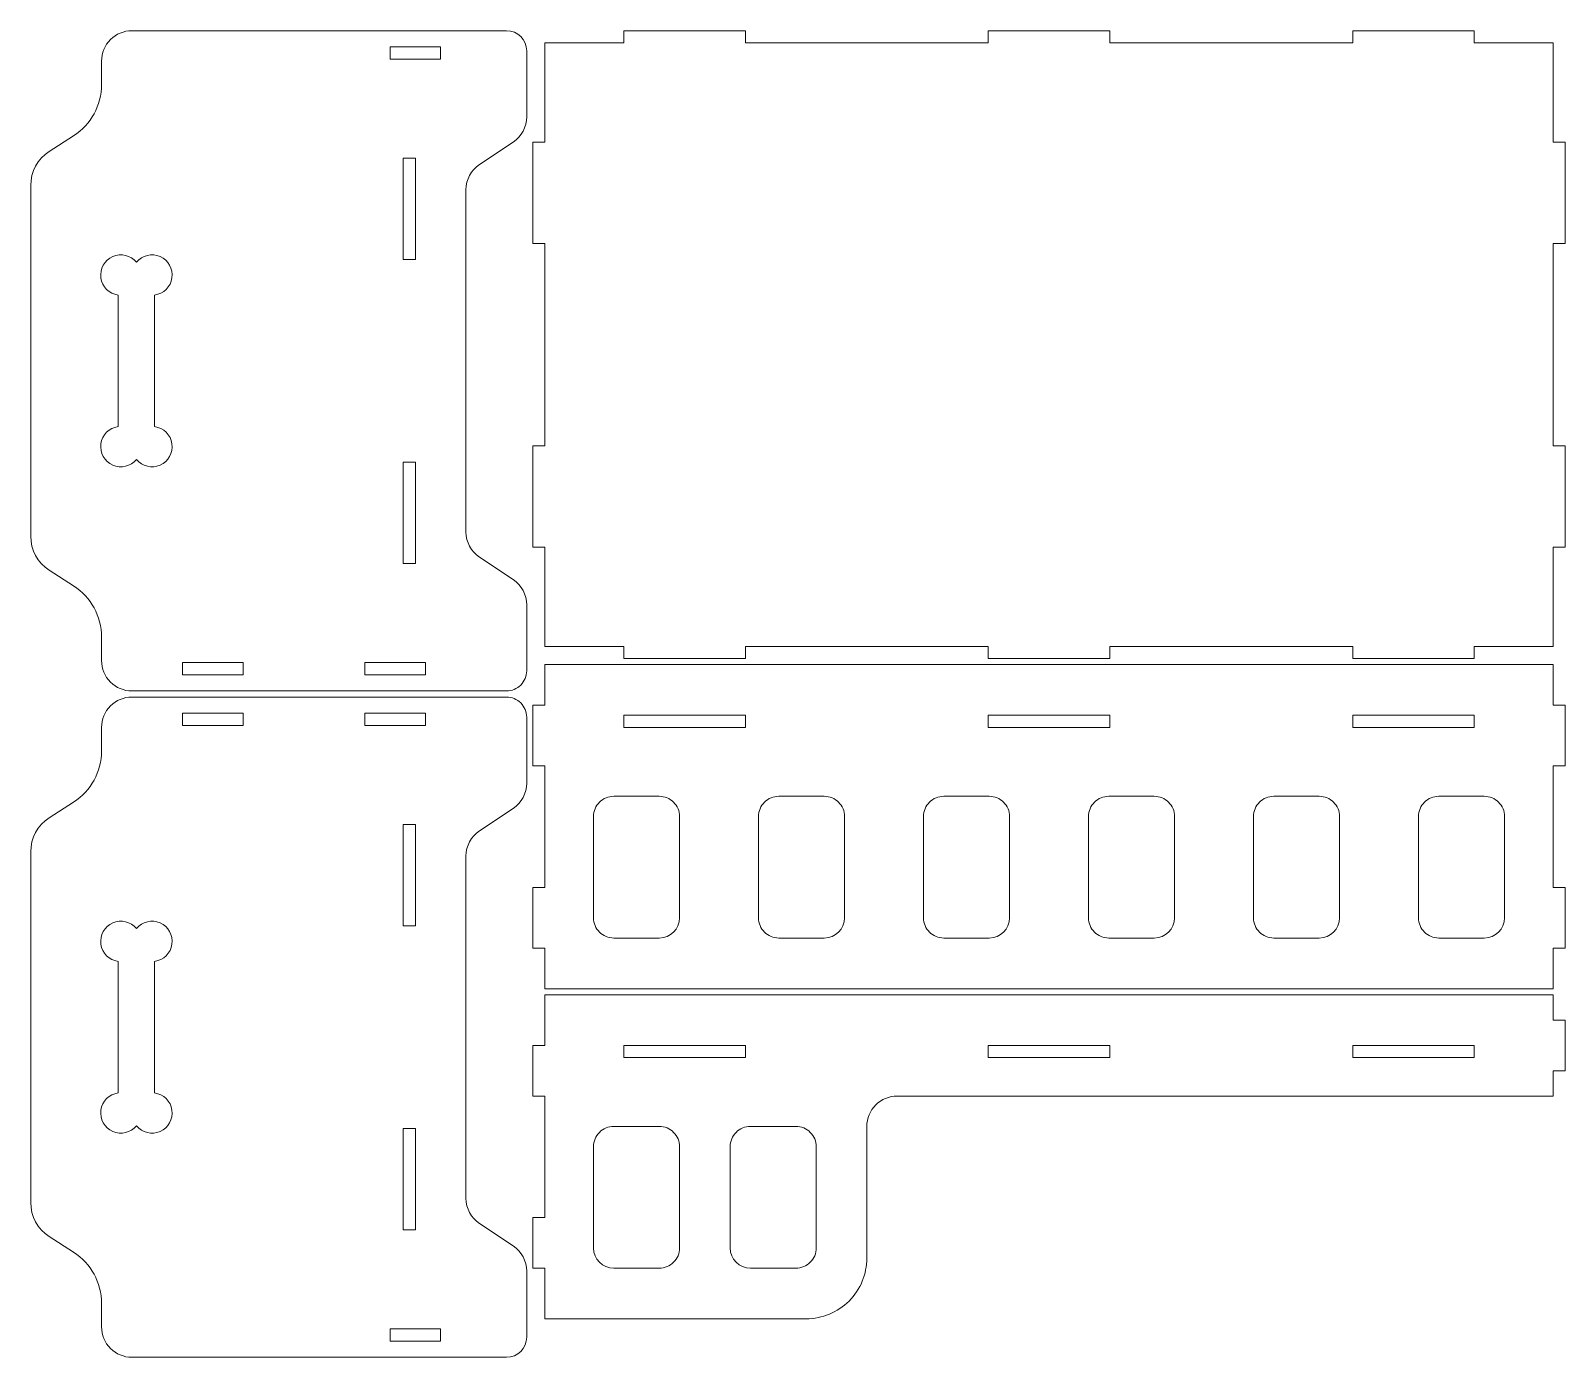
# Model space of a CAD drawing. Header units: millimetres. Extents: x -379 to 379, y -328 to 328.
import ezdxf

# ---------------------------------------------------------------- set-up
doc = ezdxf.new("R2010")
doc.units = ezdxf.units.MM
doc.header["$MEASUREMENT"] = 0
doc.layers.add('Camada 1', color=7, linetype='Continuous')

msp = doc.modelspace()

# ---------------------------------------------------------------- linework, layer by layer
at = {"layer": 'Camada 1', "color": 250, "lineweight": 20}
for points, knots in [([(-164, 248.9722), (-164, 248.9722), (-164, 80.0278), (-164, 80.0278), (-164, 80.0278), (-164, 75.0125), (-161.4935, 70.329), (-157.3205, 67.547), (-157.3205, 67.547), (-157.3205, 67.547), (-140.6795, 56.453), (-140.6795, 56.453), (-140.6795, 56.453), (-136.5065, 53.671), (-134, 48.9876), (-134, 43.9722), (-134, 43.9722), (-134, 43.9722), (-134, 11.5), (-134, 11.5), (-134, 11.5), (-134, 8.8478), (-135.0536, 6.3043), (-136.9289, 4.4289), (-136.9289, 4.4289), (-138.8043, 2.5536), (-141.3478, 1.5), (-144, 1.5), (-144, 1.5), (-144, 1.5), (-329, 1.5), (-329, 1.5), (-329, 1.5), (-332.9782, 1.5), (-336.7936, 3.0804), (-339.6066, 5.8934), (-339.6066, 5.8934), (-342.4196, 8.7064), (-344, 12.5218), (-344, 16.5), (-344, 16.5), (-344, 16.5), (-344, 28.1216), (-344, 28.1216), (-344, 28.1216), (-344.0001, 38.3295), (-349.1906, 47.8368), (-357.7773, 53.3568), (-357.7773, 53.3568), (-357.7773, 53.3568), (-369.8152, 61.0955), (-369.8152, 61.0955), (-369.8152, 61.0955), (-375.5396, 64.7755), (-379, 71.1137), (-379, 77.919), (-379, 77.919), (-379, 77.919), (-379, 251.081), (-379, 251.081), (-379, 251.081), (-379, 257.8863), (-375.5396, 264.2245), (-369.8152, 267.9045), (-369.8152, 267.9045), (-369.8152, 267.9045), (-357.7773, 275.6432), (-357.7773, 275.6432), (-357.7773, 275.6432), (-349.1906, 281.1632), (-344, 290.6706), (-344, 300.8785), (-344, 300.8785), (-344, 300.8785), (-344, 312.5), (-344, 312.5), (-344, 312.5), (-344, 316.4782), (-342.4196, 320.2936), (-339.6066, 323.1066), (-339.6066, 323.1066), (-336.7936, 325.9196), (-332.9782, 327.5), (-329, 327.5), (-329, 327.5), (-329, 327.5), (-144, 327.5), (-144, 327.5), (-144, 327.5), (-138.4772, 327.5), (-134, 323.0229), (-134, 317.5), (-134, 317.5), (-134, 317.5), (-134, 285.0278), (-134, 285.0278), (-134, 285.0278), (-134, 280.0125), (-136.5065, 275.329), (-140.6795, 272.547), (-140.6795, 272.547), (-140.6795, 272.547), (-157.3205, 261.453), (-157.3205, 261.453), (-157.3205, 261.453), (-161.4935, 258.671), (-164, 253.9875), (-164, 248.9722)], [0, 0, 0, 0, 0.03571429, 0.03571429, 0.03571429, 0.03571429, 0.07142857, 0.07142857, 0.07142857, 0.07142857, 0.10714286, 0.10714286, 0.10714286, 0.10714286, 0.14285714, 0.14285714, 0.14285714, 0.14285714, 0.17857143, 0.17857143, 0.17857143, 0.17857143, 0.21428571, 0.21428571, 0.21428571, 0.21428571, 0.25, 0.25, 0.25, 0.25, 0.28571429, 0.28571429, 0.28571429, 0.28571429, 0.32142857, 0.32142857, 0.32142857, 0.32142857, 0.35714286, 0.35714286, 0.35714286, 0.35714286, 0.39285714, 0.39285714, 0.39285714, 0.39285714, 0.42857143, 0.42857143, 0.42857143, 0.42857143, 0.46428571, 0.46428571, 0.46428571, 0.46428571, 0.5, 0.5, 0.5, 0.5, 0.53571429, 0.53571429, 0.53571429, 0.53571429, 0.57142857, 0.57142857, 0.57142857, 0.57142857, 0.60714286, 0.60714286, 0.60714286, 0.60714286, 0.64285714, 0.64285714, 0.64285714, 0.64285714, 0.67857143, 0.67857143, 0.67857143, 0.67857143, 0.71428571, 0.71428571, 0.71428571, 0.71428571, 0.75, 0.75, 0.75, 0.75, 0.78571429, 0.78571429, 0.78571429, 0.78571429, 0.82142857, 0.82142857, 0.82142857, 0.82142857, 0.85714286, 0.85714286, 0.85714286, 0.85714286, 0.89285714, 0.89285714, 0.89285714, 0.89285714, 0.92857143, 0.92857143, 0.92857143, 0.92857143, 1, 1, 1, 1]), ([(274, 321.5), (274, 321.5), (154, 321.5), (154, 321.5), (154, 321.5), (154, 321.5), (154, 327.5), (154, 327.5), (154, 327.5), (154, 327.5), (94, 327.5), (94, 327.5), (94, 327.5), (94, 327.5), (94, 321.5), (94, 321.5), (94, 321.5), (94, 321.5), (-26, 321.5), (-26, 321.5), (-26, 321.5), (-26, 321.5), (-26, 327.5), (-26, 327.5), (-26, 327.5), (-26, 327.5), (-86, 327.5), (-86, 327.5), (-86, 327.5), (-86, 327.5), (-86, 321.5), (-86, 321.5), (-86, 321.5), (-86, 321.5), (-125, 321.5), (-125, 321.5), (-125, 321.5), (-125, 321.5), (-125, 272.5), (-125, 272.5), (-125, 272.5), (-125, 272.5), (-131, 272.5), (-131, 272.5), (-131, 272.5), (-131, 272.5), (-131, 222.5), (-131, 222.5), (-131, 222.5), (-131, 222.5), (-125, 222.5), (-125, 222.5), (-125, 222.5), (-125, 222.5), (-125, 122.5), (-125, 122.5), (-125, 122.5), (-125, 122.5), (-131, 122.5), (-131, 122.5), (-131, 122.5), (-131, 122.5), (-131, 72.5), (-131, 72.5), (-131, 72.5), (-131, 72.5), (-125, 72.5), (-125, 72.5), (-125, 72.5), (-125, 72.5), (-125, 23.5), (-125, 23.5), (-125, 23.5), (-125, 23.5), (-86, 23.5), (-86, 23.5), (-86, 23.5), (-86, 23.5), (-86, 17.5), (-86, 17.5), (-86, 17.5), (-86, 17.5), (-26, 17.5), (-26, 17.5), (-26, 17.5), (-26, 17.5), (-26, 23.5), (-26, 23.5), (-26, 23.5), (-26, 23.5), (94, 23.5), (94, 23.5), (94, 23.5), (94, 23.5), (94, 17.5), (94, 17.5), (94, 17.5), (94, 17.5), (154, 17.5), (154, 17.5), (154, 17.5), (154, 17.5), (154, 23.5), (154, 23.5), (154, 23.5), (154, 23.5), (274, 23.5), (274, 23.5), (274, 23.5), (274, 23.5), (274, 17.5), (274, 17.5), (274, 17.5), (274, 17.5), (334, 17.5), (334, 17.5), (334, 17.5), (334, 17.5), (334, 23.5), (334, 23.5), (334, 23.5), (334, 23.5), (373, 23.5), (373, 23.5), (373, 23.5), (373, 23.5), (373, 72.5), (373, 72.5), (373, 72.5), (373, 72.5), (379, 72.5), (379, 72.5), (379, 72.5), (379, 72.5), (379, 122.5), (379, 122.5), (379, 122.5), (379, 122.5), (373, 122.5), (373, 122.5), (373, 122.5), (373, 122.5), (373, 222.5), (373, 222.5), (373, 222.5), (373, 222.5), (379, 222.5), (379, 222.5), (379, 222.5), (379, 222.5), (379, 272.5), (379, 272.5), (379, 272.5), (379, 272.5), (373, 272.5), (373, 272.5), (373, 272.5), (373, 272.5), (373, 321.5), (373, 321.5), (373, 321.5), (373, 321.5), (334, 321.5), (334, 321.5), (334, 321.5), (334, 321.5), (334, 327.5), (334, 327.5), (334, 327.5), (334, 327.5), (274, 327.5), (274, 327.5), (274, 327.5), (274, 327.5), (274, 321.5), (274, 321.5)], [0, 0, 0, 0, 0.02222222, 0.02222222, 0.02222222, 0.02222222, 0.04444444, 0.04444444, 0.04444444, 0.04444444, 0.06666667, 0.06666667, 0.06666667, 0.06666667, 0.08888889, 0.08888889, 0.08888889, 0.08888889, 0.11111111, 0.11111111, 0.11111111, 0.11111111, 0.13333333, 0.13333333, 0.13333333, 0.13333333, 0.15555556, 0.15555556, 0.15555556, 0.15555556, 0.17777778, 0.17777778, 0.17777778, 0.17777778, 0.2, 0.2, 0.2, 0.2, 0.22222222, 0.22222222, 0.22222222, 0.22222222, 0.24444444, 0.24444444, 0.24444444, 0.24444444, 0.26666667, 0.26666667, 0.26666667, 0.26666667, 0.28888889, 0.28888889, 0.28888889, 0.28888889, 0.31111111, 0.31111111, 0.31111111, 0.31111111, 0.33333333, 0.33333333, 0.33333333, 0.33333333, 0.35555556, 0.35555556, 0.35555556, 0.35555556, 0.37777778, 0.37777778, 0.37777778, 0.37777778, 0.4, 0.4, 0.4, 0.4, 0.42222222, 0.42222222, 0.42222222, 0.42222222, 0.44444444, 0.44444444, 0.44444444, 0.44444444, 0.46666667, 0.46666667, 0.46666667, 0.46666667, 0.48888889, 0.48888889, 0.48888889, 0.48888889, 0.51111111, 0.51111111, 0.51111111, 0.51111111, 0.53333333, 0.53333333, 0.53333333, 0.53333333, 0.55555556, 0.55555556, 0.55555556, 0.55555556, 0.57777778, 0.57777778, 0.57777778, 0.57777778, 0.6, 0.6, 0.6, 0.6, 0.62222222, 0.62222222, 0.62222222, 0.62222222, 0.64444444, 0.64444444, 0.64444444, 0.64444444, 0.66666667, 0.66666667, 0.66666667, 0.66666667, 0.68888889, 0.68888889, 0.68888889, 0.68888889, 0.71111111, 0.71111111, 0.71111111, 0.71111111, 0.73333333, 0.73333333, 0.73333333, 0.73333333, 0.75555556, 0.75555556, 0.75555556, 0.75555556, 0.77777778, 0.77777778, 0.77777778, 0.77777778, 0.8, 0.8, 0.8, 0.8, 0.82222222, 0.82222222, 0.82222222, 0.82222222, 0.84444444, 0.84444444, 0.84444444, 0.84444444, 0.86666667, 0.86666667, 0.86666667, 0.86666667, 0.88888889, 0.88888889, 0.88888889, 0.88888889, 0.91111111, 0.91111111, 0.91111111, 0.91111111, 0.93333333, 0.93333333, 0.93333333, 0.93333333, 0.95555556, 0.95555556, 0.95555556, 0.95555556, 1, 1, 1, 1]), ([(-201.5, 313.5), (-201.5, 313.5), (-176.5, 313.5), (-176.5, 313.5), (-176.5, 313.5), (-176.5, 313.5), (-176.5, 319.5), (-176.5, 319.5), (-176.5, 319.5), (-176.5, 319.5), (-201.5, 319.5), (-201.5, 319.5), (-201.5, 319.5), (-201.5, 319.5), (-201.5, 313.5), (-201.5, 313.5)], [0, 0, 0, 0, 0.2, 0.2, 0.2, 0.2, 0.4, 0.4, 0.4, 0.4, 0.6, 0.6, 0.6, 0.6, 1, 1, 1, 1]), ([(-195, 264.5), (-195, 264.5), (-195, 214.5), (-195, 214.5), (-195, 214.5), (-195, 214.5), (-189, 214.5), (-189, 214.5), (-189, 214.5), (-189, 214.5), (-189, 264.5), (-189, 264.5), (-189, 264.5), (-189, 264.5), (-195, 264.5), (-195, 264.5)], [0, 0, 0, 0, 0.2, 0.2, 0.2, 0.2, 0.4, 0.4, 0.4, 0.4, 0.6, 0.6, 0.6, 0.6, 1, 1, 1, 1]), ([(-317.7678, 197), (-313.3372, 197.5812), (-309.8365, 201.0428), (-309.2054, 205.4665), (-309.2054, 205.4665), (-308.5743, 209.8902), (-310.9674, 214.1926), (-315.0587, 215.9895), (-315.0587, 215.9895), (-319.15, 217.7865), (-323.9373, 216.6378), (-326.7678, 213.1801), (-326.7678, 213.1801), (-329.5984, 216.6378), (-334.3857, 217.7865), (-338.477, 215.9895), (-338.477, 215.9895), (-342.5683, 214.1926), (-344.9614, 209.8902), (-344.3303, 205.4664), (-344.3303, 205.4664), (-343.6992, 201.0427), (-340.1984, 197.5812), (-335.7678, 197), (-335.7678, 197), (-335.7678, 197), (-335.7678, 132), (-335.7678, 132), (-335.7678, 132), (-340.1984, 131.4188), (-343.6992, 127.9573), (-344.3303, 123.5336), (-344.3303, 123.5336), (-344.9614, 119.1098), (-342.5683, 114.8074), (-338.477, 113.0105), (-338.477, 113.0105), (-334.3857, 111.2135), (-329.5984, 112.3622), (-326.7678, 115.8199), (-326.7678, 115.8199), (-323.9373, 112.3622), (-319.15, 111.2135), (-315.0587, 113.0105), (-315.0587, 113.0105), (-310.9674, 114.8075), (-308.5743, 119.1099), (-309.2054, 123.5336), (-309.2054, 123.5336), (-309.8365, 127.9573), (-313.3373, 131.4188), (-317.7678, 132), (-317.7678, 132), (-317.7678, 132), (-317.7678, 197), (-317.7678, 197)], [0, 0, 0, 0, 0.06666667, 0.06666667, 0.06666667, 0.06666667, 0.13333333, 0.13333333, 0.13333333, 0.13333333, 0.2, 0.2, 0.2, 0.2, 0.26666667, 0.26666667, 0.26666667, 0.26666667, 0.33333333, 0.33333333, 0.33333333, 0.33333333, 0.4, 0.4, 0.4, 0.4, 0.46666667, 0.46666667, 0.46666667, 0.46666667, 0.53333333, 0.53333333, 0.53333333, 0.53333333, 0.6, 0.6, 0.6, 0.6, 0.66666667, 0.66666667, 0.66666667, 0.66666667, 0.73333333, 0.73333333, 0.73333333, 0.73333333, 0.8, 0.8, 0.8, 0.8, 0.86666667, 0.86666667, 0.86666667, 0.86666667, 1, 1, 1, 1]), ([(-189, 114.5), (-189, 114.5), (-195, 114.5), (-195, 114.5), (-195, 114.5), (-195, 114.5), (-195, 64.5), (-195, 64.5), (-195, 64.5), (-195, 64.5), (-189, 64.5), (-189, 64.5), (-189, 64.5), (-189, 64.5), (-189, 114.5), (-189, 114.5)], [0, 0, 0, 0, 0.2, 0.2, 0.2, 0.2, 0.4, 0.4, 0.4, 0.4, 0.6, 0.6, 0.6, 0.6, 1, 1, 1, 1]), ([(-274, 15.5), (-274, 15.5), (-304, 15.5), (-304, 15.5), (-304, 15.5), (-304, 15.5), (-304, 9.5), (-304, 9.5), (-304, 9.5), (-304, 9.5), (-274, 9.5), (-274, 9.5), (-274, 9.5), (-274, 9.5), (-274, 15.5), (-274, 15.5)], [0, 0, 0, 0, 0.2, 0.2, 0.2, 0.2, 0.4, 0.4, 0.4, 0.4, 0.6, 0.6, 0.6, 0.6, 1, 1, 1, 1]), ([(-184, 15.5), (-184, 15.5), (-214, 15.5), (-214, 15.5), (-214, 15.5), (-214, 15.5), (-214, 9.5), (-214, 9.5), (-214, 9.5), (-214, 9.5), (-184, 9.5), (-184, 9.5), (-184, 9.5), (-184, 9.5), (-184, 15.5), (-184, 15.5)], [0, 0, 0, 0, 0.2, 0.2, 0.2, 0.2, 0.4, 0.4, 0.4, 0.4, 0.6, 0.6, 0.6, 0.6, 1, 1, 1, 1]), ([(373, 14.5), (373, 14.5), (-125, 14.5), (-125, 14.5), (-125, 14.5), (-125, 14.5), (-125, -5.5), (-125, -5.5), (-125, -5.5), (-125, -5.5), (-131, -5.5), (-131, -5.5), (-131, -5.5), (-131, -5.5), (-131, -35.5), (-131, -35.5), (-131, -35.5), (-131, -35.5), (-125, -35.5), (-125, -35.5), (-125, -35.5), (-125, -35.5), (-125, -95.5), (-125, -95.5), (-125, -95.5), (-125, -95.5), (-131, -95.5), (-131, -95.5), (-131, -95.5), (-131, -95.5), (-131, -125.5), (-131, -125.5), (-131, -125.5), (-131, -125.5), (-125, -125.5), (-125, -125.5), (-125, -125.5), (-125, -125.5), (-125, -145.5), (-125, -145.5), (-125, -145.5), (-125, -145.5), (373, -145.5), (373, -145.5), (373, -145.5), (373, -145.5), (373, -125.5), (373, -125.5), (373, -125.5), (373, -125.5), (379, -125.5), (379, -125.5), (379, -125.5), (379, -125.5), (379, -95.5), (379, -95.5), (379, -95.5), (379, -95.5), (373, -95.5), (373, -95.5), (373, -95.5), (373, -95.5), (373, -35.5), (373, -35.5), (373, -35.5), (373, -35.5), (379, -35.5), (379, -35.5), (379, -35.5), (379, -35.5), (379, -5.5), (379, -5.5), (379, -5.5), (379, -5.5), (373, -5.5), (373, -5.5), (373, -5.5), (373, -5.5), (373, 14.5), (373, 14.5)], [0, 0, 0, 0, 0.04761905, 0.04761905, 0.04761905, 0.04761905, 0.0952381, 0.0952381, 0.0952381, 0.0952381, 0.14285714, 0.14285714, 0.14285714, 0.14285714, 0.19047619, 0.19047619, 0.19047619, 0.19047619, 0.23809524, 0.23809524, 0.23809524, 0.23809524, 0.28571429, 0.28571429, 0.28571429, 0.28571429, 0.33333333, 0.33333333, 0.33333333, 0.33333333, 0.38095238, 0.38095238, 0.38095238, 0.38095238, 0.42857143, 0.42857143, 0.42857143, 0.42857143, 0.47619048, 0.47619048, 0.47619048, 0.47619048, 0.52380952, 0.52380952, 0.52380952, 0.52380952, 0.57142857, 0.57142857, 0.57142857, 0.57142857, 0.61904762, 0.61904762, 0.61904762, 0.61904762, 0.66666667, 0.66666667, 0.66666667, 0.66666667, 0.71428571, 0.71428571, 0.71428571, 0.71428571, 0.76190476, 0.76190476, 0.76190476, 0.76190476, 0.80952381, 0.80952381, 0.80952381, 0.80952381, 0.85714286, 0.85714286, 0.85714286, 0.85714286, 0.9047619, 0.9047619, 0.9047619, 0.9047619, 1, 1, 1, 1]), ([(-164, -248.9722), (-164, -248.9722), (-164, -80.0278), (-164, -80.0278), (-164, -80.0278), (-164, -75.0125), (-161.4935, -70.329), (-157.3205, -67.547), (-157.3205, -67.547), (-157.3205, -67.547), (-140.6795, -56.453), (-140.6795, -56.453), (-140.6795, -56.453), (-136.5065, -53.671), (-134, -48.9876), (-134, -43.9722), (-134, -43.9722), (-134, -43.9722), (-134, -11.5), (-134, -11.5), (-134, -11.5), (-134, -8.8478), (-135.0536, -6.3043), (-136.9289, -4.4289), (-136.9289, -4.4289), (-138.8043, -2.5536), (-141.3478, -1.5), (-144, -1.5), (-144, -1.5), (-144, -1.5), (-329, -1.5), (-329, -1.5), (-329, -1.5), (-332.9782, -1.5), (-336.7936, -3.0804), (-339.6066, -5.8934), (-339.6066, -5.8934), (-342.4196, -8.7064), (-344, -12.5218), (-344, -16.5), (-344, -16.5), (-344, -16.5), (-344, -28.1216), (-344, -28.1216), (-344, -28.1216), (-344.0001, -38.3295), (-349.1906, -47.8368), (-357.7773, -53.3568), (-357.7773, -53.3568), (-357.7773, -53.3568), (-369.8152, -61.0955), (-369.8152, -61.0955), (-369.8152, -61.0955), (-375.5396, -64.7755), (-379, -71.1137), (-379, -77.919), (-379, -77.919), (-379, -77.919), (-379, -251.081), (-379, -251.081), (-379, -251.081), (-379, -257.8863), (-375.5396, -264.2245), (-369.8152, -267.9045), (-369.8152, -267.9045), (-369.8152, -267.9045), (-357.7773, -275.6432), (-357.7773, -275.6432), (-357.7773, -275.6432), (-349.1906, -281.1632), (-344, -290.6706), (-344, -300.8785), (-344, -300.8785), (-344, -300.8785), (-344, -312.5), (-344, -312.5), (-344, -312.5), (-344, -316.4782), (-342.4196, -320.2936), (-339.6066, -323.1066), (-339.6066, -323.1066), (-336.7936, -325.9196), (-332.9782, -327.5), (-329, -327.5), (-329, -327.5), (-329, -327.5), (-144, -327.5), (-144, -327.5), (-144, -327.5), (-138.4772, -327.5), (-134, -323.0229), (-134, -317.5), (-134, -317.5), (-134, -317.5), (-134, -285.0278), (-134, -285.0278), (-134, -285.0278), (-134, -280.0125), (-136.5065, -275.329), (-140.6795, -272.547), (-140.6795, -272.547), (-140.6795, -272.547), (-157.3205, -261.453), (-157.3205, -261.453), (-157.3205, -261.453), (-161.4935, -258.671), (-164, -253.9875), (-164, -248.9722)], [0, 0, 0, 0, 0.03571429, 0.03571429, 0.03571429, 0.03571429, 0.07142857, 0.07142857, 0.07142857, 0.07142857, 0.10714286, 0.10714286, 0.10714286, 0.10714286, 0.14285714, 0.14285714, 0.14285714, 0.14285714, 0.17857143, 0.17857143, 0.17857143, 0.17857143, 0.21428571, 0.21428571, 0.21428571, 0.21428571, 0.25, 0.25, 0.25, 0.25, 0.28571429, 0.28571429, 0.28571429, 0.28571429, 0.32142857, 0.32142857, 0.32142857, 0.32142857, 0.35714286, 0.35714286, 0.35714286, 0.35714286, 0.39285714, 0.39285714, 0.39285714, 0.39285714, 0.42857143, 0.42857143, 0.42857143, 0.42857143, 0.46428571, 0.46428571, 0.46428571, 0.46428571, 0.5, 0.5, 0.5, 0.5, 0.53571429, 0.53571429, 0.53571429, 0.53571429, 0.57142857, 0.57142857, 0.57142857, 0.57142857, 0.60714286, 0.60714286, 0.60714286, 0.60714286, 0.64285714, 0.64285714, 0.64285714, 0.64285714, 0.67857143, 0.67857143, 0.67857143, 0.67857143, 0.71428571, 0.71428571, 0.71428571, 0.71428571, 0.75, 0.75, 0.75, 0.75, 0.78571429, 0.78571429, 0.78571429, 0.78571429, 0.82142857, 0.82142857, 0.82142857, 0.82142857, 0.85714286, 0.85714286, 0.85714286, 0.85714286, 0.89285714, 0.89285714, 0.89285714, 0.89285714, 0.92857143, 0.92857143, 0.92857143, 0.92857143, 1, 1, 1, 1]), ([(-274, -15.5), (-274, -15.5), (-304, -15.5), (-304, -15.5), (-304, -15.5), (-304, -15.5), (-304, -9.5), (-304, -9.5), (-304, -9.5), (-304, -9.5), (-274, -9.5), (-274, -9.5), (-274, -9.5), (-274, -9.5), (-274, -15.5), (-274, -15.5)], [0, 0, 0, 0, 0.2, 0.2, 0.2, 0.2, 0.4, 0.4, 0.4, 0.4, 0.6, 0.6, 0.6, 0.6, 1, 1, 1, 1]), ([(-184, -15.5), (-184, -15.5), (-214, -15.5), (-214, -15.5), (-214, -15.5), (-214, -15.5), (-214, -9.5), (-214, -9.5), (-214, -9.5), (-214, -9.5), (-184, -9.5), (-184, -9.5), (-184, -9.5), (-184, -9.5), (-184, -15.5), (-184, -15.5)], [0, 0, 0, 0, 0.2, 0.2, 0.2, 0.2, 0.4, 0.4, 0.4, 0.4, 0.6, 0.6, 0.6, 0.6, 1, 1, 1, 1]), ([(-26, -10.5), (-26, -10.5), (-26, -16.5), (-26, -16.5), (-26, -16.5), (-26, -16.5), (-86, -16.5), (-86, -16.5), (-86, -16.5), (-86, -16.5), (-86, -10.5), (-86, -10.5), (-86, -10.5), (-86, -10.5), (-26, -10.5), (-26, -10.5)], [0, 0, 0, 0, 0.2, 0.2, 0.2, 0.2, 0.4, 0.4, 0.4, 0.4, 0.6, 0.6, 0.6, 0.6, 1, 1, 1, 1]), ([(154, -10.5), (154, -10.5), (154, -16.5), (154, -16.5), (154, -16.5), (154, -16.5), (94, -16.5), (94, -16.5), (94, -16.5), (94, -16.5), (94, -10.5), (94, -10.5), (94, -10.5), (94, -10.5), (154, -10.5), (154, -10.5)], [0, 0, 0, 0, 0.2, 0.2, 0.2, 0.2, 0.4, 0.4, 0.4, 0.4, 0.6, 0.6, 0.6, 0.6, 1, 1, 1, 1]), ([(274, -16.5), (274, -16.5), (274, -10.5), (274, -10.5), (274, -10.5), (274, -10.5), (334, -10.5), (334, -10.5), (334, -10.5), (334, -10.5), (334, -16.5), (334, -16.5), (334, -16.5), (334, -16.5), (274, -16.5), (274, -16.5)], [0, 0, 0, 0, 0.2, 0.2, 0.2, 0.2, 0.4, 0.4, 0.4, 0.4, 0.6, 0.6, 0.6, 0.6, 1, 1, 1, 1]), ([(-58.5, -110.5001), (-58.5, -116.0229), (-62.9772, -120.5), (-68.5, -120.5), (-68.5, -120.5), (-68.5, -120.5), (-91, -120.5), (-91, -120.5), (-91, -120.5), (-93.6522, -120.5), (-96.1957, -119.4464), (-98.0711, -117.5711), (-98.0711, -117.5711), (-99.9464, -115.6957), (-101, -113.1522), (-101, -110.5), (-101, -110.5), (-101, -110.5), (-101, -60.5), (-101, -60.5), (-101, -60.5), (-101, -57.8478), (-99.9464, -55.3043), (-98.0711, -53.4289), (-98.0711, -53.4289), (-96.1957, -51.5536), (-93.6522, -50.5), (-91, -50.5), (-91, -50.5), (-91, -50.5), (-68.5, -50.5), (-68.5, -50.5), (-68.5, -50.5), (-65.8478, -50.5), (-63.3043, -51.5536), (-61.4289, -53.4289), (-61.4289, -53.4289), (-59.5536, -55.3043), (-58.5, -57.8478), (-58.5, -60.5), (-58.5, -60.5), (-58.5, -60.5), (-58.5, -110.5001), (-58.5, -110.5001)], [0, 0, 0, 0, 0.08333333, 0.08333333, 0.08333333, 0.08333333, 0.16666667, 0.16666667, 0.16666667, 0.16666667, 0.25, 0.25, 0.25, 0.25, 0.33333333, 0.33333333, 0.33333333, 0.33333333, 0.41666667, 0.41666667, 0.41666667, 0.41666667, 0.5, 0.5, 0.5, 0.5, 0.58333333, 0.58333333, 0.58333333, 0.58333333, 0.66666667, 0.66666667, 0.66666667, 0.66666667, 0.75, 0.75, 0.75, 0.75, 0.83333333, 0.83333333, 0.83333333, 0.83333333, 1, 1, 1, 1]), ([(23, -60.5), (23, -60.5), (23, -110.5001), (23, -110.5001), (23, -110.5001), (23, -116.0229), (18.5228, -120.5), (13, -120.5), (13, -120.5), (13, -120.5), (-9.5, -120.5), (-9.5, -120.5), (-9.5, -120.5), (-12.1522, -120.5), (-14.6957, -119.4464), (-16.5711, -117.5711), (-16.5711, -117.5711), (-18.4464, -115.6957), (-19.5, -113.1522), (-19.5, -110.5), (-19.5, -110.5), (-19.5, -110.5), (-19.5, -60.5), (-19.5, -60.5), (-19.5, -60.5), (-19.5, -57.8478), (-18.4464, -55.3043), (-16.5711, -53.4289), (-16.5711, -53.4289), (-14.6957, -51.5536), (-12.1522, -50.5), (-9.5, -50.5), (-9.5, -50.5), (-9.5, -50.5), (13, -50.5), (13, -50.5), (13, -50.5), (15.6522, -50.5), (18.1957, -51.5536), (20.0711, -53.4289), (20.0711, -53.4289), (21.9464, -55.3043), (23, -57.8478), (23, -60.5)], [0, 0, 0, 0, 0.08333333, 0.08333333, 0.08333333, 0.08333333, 0.16666667, 0.16666667, 0.16666667, 0.16666667, 0.25, 0.25, 0.25, 0.25, 0.33333333, 0.33333333, 0.33333333, 0.33333333, 0.41666667, 0.41666667, 0.41666667, 0.41666667, 0.5, 0.5, 0.5, 0.5, 0.58333333, 0.58333333, 0.58333333, 0.58333333, 0.66666667, 0.66666667, 0.66666667, 0.66666667, 0.75, 0.75, 0.75, 0.75, 0.83333333, 0.83333333, 0.83333333, 0.83333333, 1, 1, 1, 1]), ([(104.5, -60.5), (104.5, -60.5), (104.5, -110.5001), (104.5, -110.5001), (104.5, -110.5001), (104.5, -116.0229), (100.0228, -120.5), (94.5, -120.5), (94.5, -120.5), (94.5, -120.5), (72, -120.5), (72, -120.5), (72, -120.5), (69.3478, -120.5), (66.8043, -119.4464), (64.9289, -117.5711), (64.9289, -117.5711), (63.0536, -115.6957), (62, -113.1522), (62, -110.5), (62, -110.5), (62, -110.5), (62, -60.5), (62, -60.5), (62, -60.5), (62, -57.8478), (63.0536, -55.3043), (64.9289, -53.4289), (64.9289, -53.4289), (66.8043, -51.5536), (69.3478, -50.5), (72, -50.5), (72, -50.5), (72, -50.5), (94.5, -50.5), (94.5, -50.5), (94.5, -50.5), (97.1522, -50.5), (99.6957, -51.5536), (101.5711, -53.4289), (101.5711, -53.4289), (103.4464, -55.3043), (104.5, -57.8478), (104.5, -60.5)], [0, 0, 0, 0, 0.08333333, 0.08333333, 0.08333333, 0.08333333, 0.16666667, 0.16666667, 0.16666667, 0.16666667, 0.25, 0.25, 0.25, 0.25, 0.33333333, 0.33333333, 0.33333333, 0.33333333, 0.41666667, 0.41666667, 0.41666667, 0.41666667, 0.5, 0.5, 0.5, 0.5, 0.58333333, 0.58333333, 0.58333333, 0.58333333, 0.66666667, 0.66666667, 0.66666667, 0.66666667, 0.75, 0.75, 0.75, 0.75, 0.83333333, 0.83333333, 0.83333333, 0.83333333, 1, 1, 1, 1]), ([(153.5, -50.5), (153.5, -50.5), (176, -50.5), (176, -50.5), (176, -50.5), (178.6522, -50.5), (181.1957, -51.5536), (183.0711, -53.4289), (183.0711, -53.4289), (184.9464, -55.3043), (186, -57.8478), (186, -60.5), (186, -60.5), (186, -60.5), (186, -110.5001), (186, -110.5001), (186, -110.5001), (186, -116.0229), (181.5228, -120.5), (176, -120.5), (176, -120.5), (176, -120.5), (153.5, -120.5), (153.5, -120.5), (153.5, -120.5), (150.8478, -120.5), (148.3043, -119.4464), (146.4289, -117.5711), (146.4289, -117.5711), (144.5536, -115.6957), (143.5, -113.1522), (143.5, -110.5), (143.5, -110.5), (143.5, -110.5), (143.5, -60.5), (143.5, -60.5), (143.5, -60.5), (143.5, -57.8478), (144.5536, -55.3043), (146.4289, -53.4289), (146.4289, -53.4289), (148.3043, -51.5536), (150.8478, -50.5), (153.5, -50.5)], [0, 0, 0, 0, 0.08333333, 0.08333333, 0.08333333, 0.08333333, 0.16666667, 0.16666667, 0.16666667, 0.16666667, 0.25, 0.25, 0.25, 0.25, 0.33333333, 0.33333333, 0.33333333, 0.33333333, 0.41666667, 0.41666667, 0.41666667, 0.41666667, 0.5, 0.5, 0.5, 0.5, 0.58333333, 0.58333333, 0.58333333, 0.58333333, 0.66666667, 0.66666667, 0.66666667, 0.66666667, 0.75, 0.75, 0.75, 0.75, 0.83333333, 0.83333333, 0.83333333, 0.83333333, 1, 1, 1, 1]), ([(235, -50.5), (235, -50.5), (257.5, -50.5), (257.5, -50.5), (257.5, -50.5), (260.1522, -50.5), (262.6957, -51.5536), (264.5711, -53.4289), (264.5711, -53.4289), (266.4464, -55.3043), (267.5, -57.8478), (267.5, -60.5), (267.5, -60.5), (267.5, -60.5), (267.5, -110.5001), (267.5, -110.5001), (267.5, -110.5001), (267.5, -116.0229), (263.0228, -120.5), (257.5, -120.5), (257.5, -120.5), (257.5, -120.5), (235, -120.5), (235, -120.5), (235, -120.5), (232.3478, -120.5), (229.8043, -119.4464), (227.9289, -117.5711), (227.9289, -117.5711), (226.0536, -115.6957), (225, -113.1522), (225, -110.5), (225, -110.5), (225, -110.5), (225, -60.5), (225, -60.5), (225, -60.5), (225, -57.8478), (226.0536, -55.3043), (227.9289, -53.4289), (227.9289, -53.4289), (229.8043, -51.5536), (232.3478, -50.5), (235, -50.5)], [0, 0, 0, 0, 0.08333333, 0.08333333, 0.08333333, 0.08333333, 0.16666667, 0.16666667, 0.16666667, 0.16666667, 0.25, 0.25, 0.25, 0.25, 0.33333333, 0.33333333, 0.33333333, 0.33333333, 0.41666667, 0.41666667, 0.41666667, 0.41666667, 0.5, 0.5, 0.5, 0.5, 0.58333333, 0.58333333, 0.58333333, 0.58333333, 0.66666667, 0.66666667, 0.66666667, 0.66666667, 0.75, 0.75, 0.75, 0.75, 0.83333333, 0.83333333, 0.83333333, 0.83333333, 1, 1, 1, 1]), ([(306.5, -110.5), (306.5, -110.5), (306.5, -60.5), (306.5, -60.5), (306.5, -60.5), (306.5, -57.8478), (307.5536, -55.3043), (309.4289, -53.4289), (309.4289, -53.4289), (311.3043, -51.5536), (313.8478, -50.5), (316.5, -50.5), (316.5, -50.5), (316.5, -50.5), (339, -50.5), (339, -50.5), (339, -50.5), (341.6522, -50.5), (344.1957, -51.5536), (346.0711, -53.4289), (346.0711, -53.4289), (347.9464, -55.3043), (349, -57.8478), (349, -60.5), (349, -60.5), (349, -60.5), (349, -110.5001), (349, -110.5001), (349, -110.5001), (349, -116.0229), (344.5228, -120.5), (339, -120.5), (339, -120.5), (339, -120.5), (316.5, -120.5), (316.5, -120.5), (316.5, -120.5), (313.8478, -120.5), (311.3043, -119.4464), (309.4289, -117.5711), (309.4289, -117.5711), (307.5536, -115.6957), (306.5, -113.1522), (306.5, -110.5)], [0, 0, 0, 0, 0.08333333, 0.08333333, 0.08333333, 0.08333333, 0.16666667, 0.16666667, 0.16666667, 0.16666667, 0.25, 0.25, 0.25, 0.25, 0.33333333, 0.33333333, 0.33333333, 0.33333333, 0.41666667, 0.41666667, 0.41666667, 0.41666667, 0.5, 0.5, 0.5, 0.5, 0.58333333, 0.58333333, 0.58333333, 0.58333333, 0.66666667, 0.66666667, 0.66666667, 0.66666667, 0.75, 0.75, 0.75, 0.75, 0.83333333, 0.83333333, 0.83333333, 0.83333333, 1, 1, 1, 1]), ([(-189, -114.5), (-189, -114.5), (-195, -114.5), (-195, -114.5), (-195, -114.5), (-195, -114.5), (-195, -64.5), (-195, -64.5), (-195, -64.5), (-195, -64.5), (-189, -64.5), (-189, -64.5), (-189, -64.5), (-189, -64.5), (-189, -114.5), (-189, -114.5)], [0, 0, 0, 0, 0.2, 0.2, 0.2, 0.2, 0.4, 0.4, 0.4, 0.4, 0.6, 0.6, 0.6, 0.6, 1, 1, 1, 1]), ([(-317.7678, -197), (-313.3372, -197.5812), (-309.8365, -201.0428), (-309.2054, -205.4665), (-309.2054, -205.4665), (-308.5743, -209.8902), (-310.9674, -214.1926), (-315.0587, -215.9895), (-315.0587, -215.9895), (-319.15, -217.7865), (-323.9373, -216.6378), (-326.7678, -213.1801), (-326.7678, -213.1801), (-329.5984, -216.6378), (-334.3857, -217.7865), (-338.477, -215.9895), (-338.477, -215.9895), (-342.5683, -214.1926), (-344.9614, -209.8902), (-344.3303, -205.4664), (-344.3303, -205.4664), (-343.6992, -201.0427), (-340.1984, -197.5812), (-335.7678, -197), (-335.7678, -197), (-335.7678, -197), (-335.7678, -132), (-335.7678, -132), (-335.7678, -132), (-340.1984, -131.4188), (-343.6992, -127.9573), (-344.3303, -123.5336), (-344.3303, -123.5336), (-344.9614, -119.1098), (-342.5683, -114.8074), (-338.477, -113.0105), (-338.477, -113.0105), (-334.3857, -111.2135), (-329.5984, -112.3622), (-326.7678, -115.8199), (-326.7678, -115.8199), (-323.9373, -112.3622), (-319.15, -111.2135), (-315.0587, -113.0105), (-315.0587, -113.0105), (-310.9674, -114.8075), (-308.5743, -119.1099), (-309.2054, -123.5336), (-309.2054, -123.5336), (-309.8365, -127.9573), (-313.3373, -131.4188), (-317.7678, -132), (-317.7678, -132), (-317.7678, -132), (-317.7678, -197), (-317.7678, -197)], [0, 0, 0, 0, 0.06666667, 0.06666667, 0.06666667, 0.06666667, 0.13333333, 0.13333333, 0.13333333, 0.13333333, 0.2, 0.2, 0.2, 0.2, 0.26666667, 0.26666667, 0.26666667, 0.26666667, 0.33333333, 0.33333333, 0.33333333, 0.33333333, 0.4, 0.4, 0.4, 0.4, 0.46666667, 0.46666667, 0.46666667, 0.46666667, 0.53333333, 0.53333333, 0.53333333, 0.53333333, 0.6, 0.6, 0.6, 0.6, 0.66666667, 0.66666667, 0.66666667, 0.66666667, 0.73333333, 0.73333333, 0.73333333, 0.73333333, 0.8, 0.8, 0.8, 0.8, 0.86666667, 0.86666667, 0.86666667, 0.86666667, 1, 1, 1, 1]), ([(38.3934, -202.8934), (35.5804, -205.7064), (34, -209.5218), (34, -213.5), (34, -213.5), (34, -213.5), (34, -278.5), (34, -278.5), (34, -278.5), (34, -286.4565), (30.8393, -294.0871), (25.2132, -299.7132), (25.2132, -299.7132), (19.5871, -305.3393), (11.9565, -308.5), (4, -308.5), (4, -308.5), (4, -308.5), (-125, -308.5), (-125, -308.5), (-125, -308.5), (-125, -308.5), (-125, -283.5), (-125, -283.5), (-125, -283.5), (-125, -283.5), (-131, -283.5), (-131, -283.5), (-131, -283.5), (-131, -283.5), (-131, -258.5), (-131, -258.5), (-131, -258.5), (-131, -258.5), (-125, -258.5), (-125, -258.5), (-125, -258.5), (-125, -258.5), (-125, -198.5), (-125, -198.5), (-125, -198.5), (-125, -198.5), (-131, -198.5), (-131, -198.5), (-131, -198.5), (-131, -198.5), (-131, -173.5), (-131, -173.5), (-131, -173.5), (-131, -173.5), (-125, -173.5), (-125, -173.5), (-125, -173.5), (-125, -173.5), (-125, -148.5), (-125, -148.5), (-125, -148.5), (-125, -148.5), (373, -148.5), (373, -148.5), (373, -148.5), (373, -148.5), (373, -161), (373, -161), (373, -161), (373, -161), (379, -161), (379, -161), (379, -161), (379, -161), (379, -186), (379, -186), (379, -186), (379, -186), (373, -186), (373, -186), (373, -186), (373, -186), (373, -198.5), (373, -198.5), (373, -198.5), (373, -198.5), (49, -198.5), (49, -198.5), (49, -198.5), (45.0218, -198.5), (41.2064, -200.0804), (38.3934, -202.8934)], [0, 0, 0, 0, 0.04347826, 0.04347826, 0.04347826, 0.04347826, 0.08695652, 0.08695652, 0.08695652, 0.08695652, 0.13043478, 0.13043478, 0.13043478, 0.13043478, 0.17391304, 0.17391304, 0.17391304, 0.17391304, 0.2173913, 0.2173913, 0.2173913, 0.2173913, 0.26086957, 0.26086957, 0.26086957, 0.26086957, 0.30434783, 0.30434783, 0.30434783, 0.30434783, 0.34782609, 0.34782609, 0.34782609, 0.34782609, 0.39130435, 0.39130435, 0.39130435, 0.39130435, 0.43478261, 0.43478261, 0.43478261, 0.43478261, 0.47826087, 0.47826087, 0.47826087, 0.47826087, 0.52173913, 0.52173913, 0.52173913, 0.52173913, 0.56521739, 0.56521739, 0.56521739, 0.56521739, 0.60869565, 0.60869565, 0.60869565, 0.60869565, 0.65217391, 0.65217391, 0.65217391, 0.65217391, 0.69565217, 0.69565217, 0.69565217, 0.69565217, 0.73913043, 0.73913043, 0.73913043, 0.73913043, 0.7826087, 0.7826087, 0.7826087, 0.7826087, 0.82608696, 0.82608696, 0.82608696, 0.82608696, 0.86956522, 0.86956522, 0.86956522, 0.86956522, 0.91304348, 0.91304348, 0.91304348, 0.91304348, 1, 1, 1, 1]), ([(-86, -179.5), (-86, -179.5), (-26, -179.5), (-26, -179.5), (-26, -179.5), (-26, -179.5), (-26, -173.5), (-26, -173.5), (-26, -173.5), (-26, -173.5), (-86, -173.5), (-86, -173.5), (-86, -173.5), (-86, -173.5), (-86, -179.5), (-86, -179.5)], [0, 0, 0, 0, 0.2, 0.2, 0.2, 0.2, 0.4, 0.4, 0.4, 0.4, 0.6, 0.6, 0.6, 0.6, 1, 1, 1, 1]), ([(94, -173.5), (94, -173.5), (94, -179.5), (94, -179.5), (94, -179.5), (94, -179.5), (154, -179.5), (154, -179.5), (154, -179.5), (154, -179.5), (154, -173.5), (154, -173.5), (154, -173.5), (154, -173.5), (94, -173.5), (94, -173.5)], [0, 0, 0, 0, 0.2, 0.2, 0.2, 0.2, 0.4, 0.4, 0.4, 0.4, 0.6, 0.6, 0.6, 0.6, 1, 1, 1, 1]), ([(274, -173.5), (274, -173.5), (274, -179.5), (274, -179.5), (274, -179.5), (274, -179.5), (334, -179.5), (334, -179.5), (334, -179.5), (334, -179.5), (334, -173.5), (334, -173.5), (334, -173.5), (334, -173.5), (274, -173.5), (274, -173.5)], [0, 0, 0, 0, 0.2, 0.2, 0.2, 0.2, 0.4, 0.4, 0.4, 0.4, 0.6, 0.6, 0.6, 0.6, 1, 1, 1, 1]), ([(-195, -264.5), (-195, -264.5), (-195, -214.5), (-195, -214.5), (-195, -214.5), (-195, -214.5), (-189, -214.5), (-189, -214.5), (-189, -214.5), (-189, -214.5), (-189, -264.5), (-189, -264.5), (-189, -264.5), (-189, -264.5), (-195, -264.5), (-195, -264.5)], [0, 0, 0, 0, 0.2, 0.2, 0.2, 0.2, 0.4, 0.4, 0.4, 0.4, 0.6, 0.6, 0.6, 0.6, 1, 1, 1, 1]), ([(-68.5, -213.5), (-68.5, -213.5), (-91, -213.5), (-91, -213.5), (-91, -213.5), (-93.6522, -213.5), (-96.1957, -214.5536), (-98.0711, -216.4289), (-98.0711, -216.4289), (-99.9464, -218.3043), (-101, -220.8478), (-101, -223.5), (-101, -223.5), (-101, -223.5), (-101, -273.5001), (-101, -273.5001), (-101, -273.5001), (-101, -279.0229), (-96.5228, -283.5), (-91, -283.5), (-91, -283.5), (-91, -283.5), (-68.5, -283.5), (-68.5, -283.5), (-68.5, -283.5), (-65.8478, -283.5), (-63.3043, -282.4464), (-61.4289, -280.5711), (-61.4289, -280.5711), (-59.5536, -278.6957), (-58.5, -276.1522), (-58.5, -273.5), (-58.5, -273.5), (-58.5, -273.5), (-58.5, -223.5), (-58.5, -223.5), (-58.5, -223.5), (-58.5, -220.8478), (-59.5536, -218.3043), (-61.4289, -216.4289), (-61.4289, -216.4289), (-63.3043, -214.5536), (-65.8478, -213.5), (-68.5, -213.5)], [0, 0, 0, 0, 0.08333333, 0.08333333, 0.08333333, 0.08333333, 0.16666667, 0.16666667, 0.16666667, 0.16666667, 0.25, 0.25, 0.25, 0.25, 0.33333333, 0.33333333, 0.33333333, 0.33333333, 0.41666667, 0.41666667, 0.41666667, 0.41666667, 0.5, 0.5, 0.5, 0.5, 0.58333333, 0.58333333, 0.58333333, 0.58333333, 0.66666667, 0.66666667, 0.66666667, 0.66666667, 0.75, 0.75, 0.75, 0.75, 0.83333333, 0.83333333, 0.83333333, 0.83333333, 1, 1, 1, 1]), ([(-1, -213.5), (-1, -213.5), (-23.5, -213.5), (-23.5, -213.5), (-23.5, -213.5), (-26.1522, -213.5), (-28.6957, -214.5536), (-30.5711, -216.4289), (-30.5711, -216.4289), (-32.4464, -218.3043), (-33.5, -220.8478), (-33.5, -223.5), (-33.5, -223.5), (-33.5, -223.5), (-33.5, -273.5001), (-33.5, -273.5001), (-33.5, -273.5001), (-33.5, -279.0229), (-29.0228, -283.5), (-23.5, -283.5), (-23.5, -283.5), (-23.5, -283.5), (-1, -283.5), (-1, -283.5), (-1, -283.5), (1.6522, -283.5), (4.1957, -282.4464), (6.0711, -280.5711), (6.0711, -280.5711), (7.9464, -278.6957), (9, -276.1522), (9, -273.5), (9, -273.5), (9, -273.5), (9, -223.5), (9, -223.5), (9, -223.5), (9, -220.8478), (7.9464, -218.3043), (6.0711, -216.4289), (6.0711, -216.4289), (4.1957, -214.5536), (1.6522, -213.5), (-1, -213.5)], [0, 0, 0, 0, 0.08333333, 0.08333333, 0.08333333, 0.08333333, 0.16666667, 0.16666667, 0.16666667, 0.16666667, 0.25, 0.25, 0.25, 0.25, 0.33333333, 0.33333333, 0.33333333, 0.33333333, 0.41666667, 0.41666667, 0.41666667, 0.41666667, 0.5, 0.5, 0.5, 0.5, 0.58333333, 0.58333333, 0.58333333, 0.58333333, 0.66666667, 0.66666667, 0.66666667, 0.66666667, 0.75, 0.75, 0.75, 0.75, 0.83333333, 0.83333333, 0.83333333, 0.83333333, 1, 1, 1, 1]), ([(-201.5, -313.5), (-201.5, -313.5), (-176.5, -313.5), (-176.5, -313.5), (-176.5, -313.5), (-176.5, -313.5), (-176.5, -319.5), (-176.5, -319.5), (-176.5, -319.5), (-176.5, -319.5), (-201.5, -319.5), (-201.5, -319.5), (-201.5, -319.5), (-201.5, -319.5), (-201.5, -313.5), (-201.5, -313.5)], [0, 0, 0, 0, 0.2, 0.2, 0.2, 0.2, 0.4, 0.4, 0.4, 0.4, 0.6, 0.6, 0.6, 0.6, 1, 1, 1, 1])]:
    msp.add_open_spline(points, degree=3, knots=knots, dxfattribs=at)

doc.saveas('drawing.dxf')
